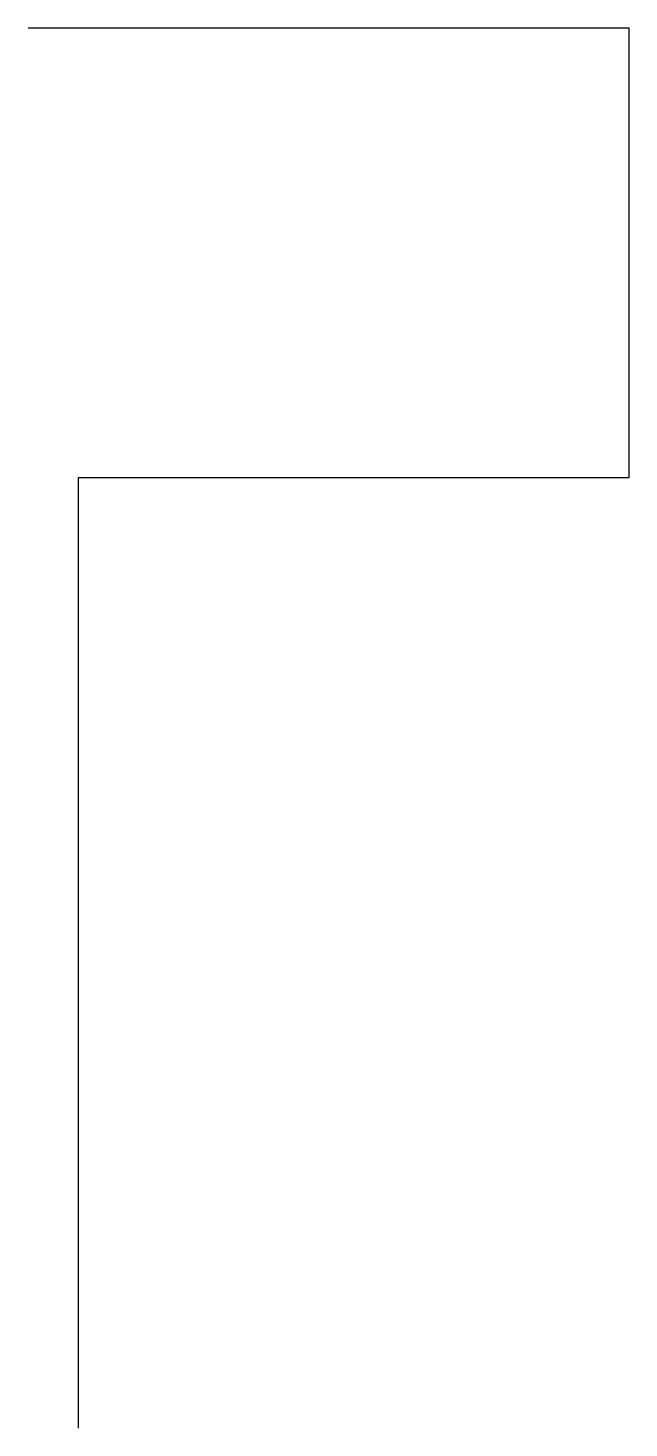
# Model space of a CAD drawing. Header units: millimetres. Extents: x -627606 to -466200, y 715042 to 990115.
# Drawn here: x -562652 to -531844, y 715042 to 786887 of the extents above; entities outside this region: 7.
import ezdxf

# ---------------------------------------------------------------- set-up
doc = ezdxf.new("R2010")
doc.units = ezdxf.units.MM

msp = doc.modelspace()

# ---------------------------------------------------------------- linework, layer by layer
for p, q in [((-627606, 990115), (-627606, 990115)), ((-627606, 990115), (-627606, 990115)), ((-562652, 786887), (-531844, 786887)), ((-531844, 786887), (-531844, 763794)), ((-466600, 784280), (-466600, 784280)), ((-466200, 783900), (-466200, 783900)), ((-466200, 783900), (-466200, 783900)), ((-469730, 781530), (-469730, 781530)), ((-469730, 781530), (-469730, 781530)), ((-531844, 763794), (-560085, 763794)), ((-560085, 763794), (-560085, 763794)), ((-560085, 763794), (-560085, 763794)), ((-560085, 763794), (-560084, 763794)), ((-560084, 763794), (-560084, 763794)), ((-560084, 763794), (-560084, 715042)), ((-560084, 715042), (-560084, 715042)), ((-560084, 715042), (-560079, 715042)), ((-560079, 715042), (-560074, 715042)), ((-560074, 715042), (-560074, 715042)), ((-560074, 715042), (-560074, 715042))]:
    msp.add_line(p, q)

doc.saveas('drawing.dxf')
